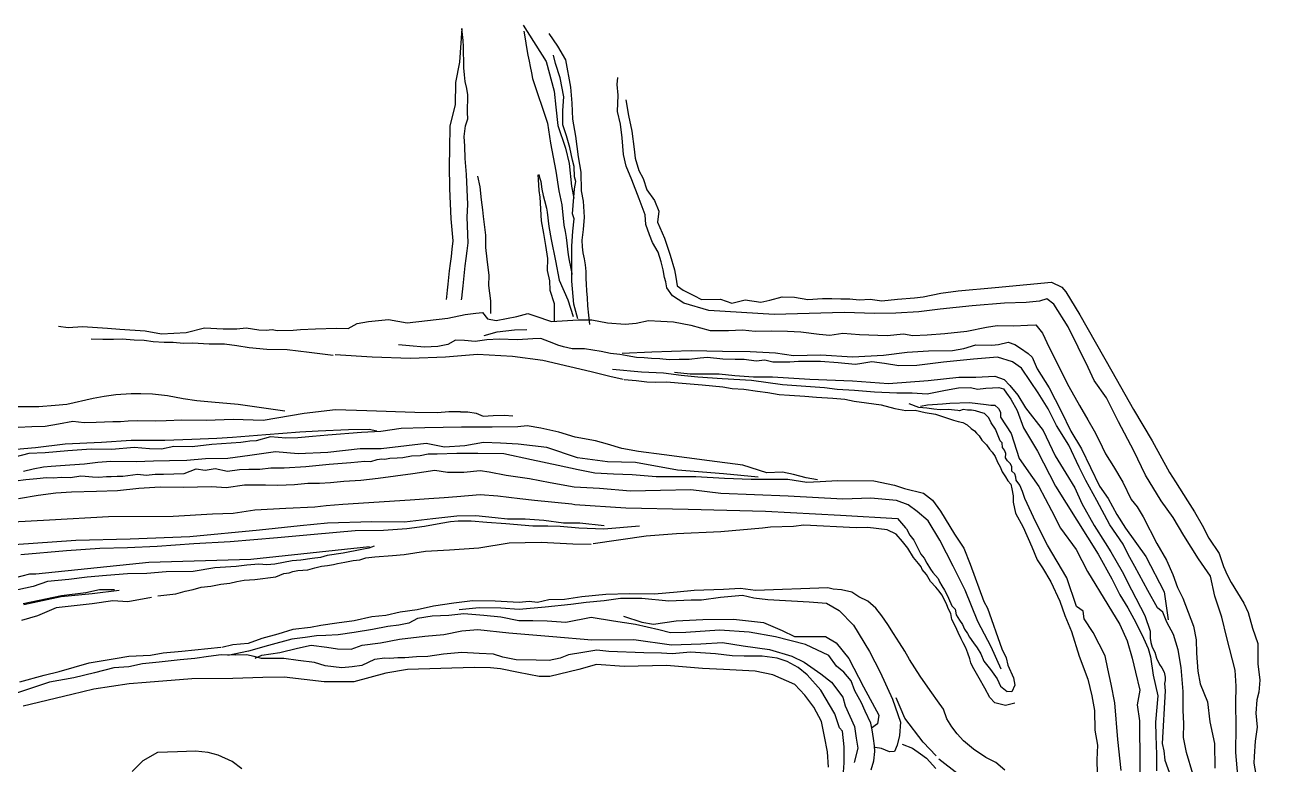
# Model space of a CAD drawing. Extents: x 73536 to 75854, y 478530 to 482386.
# Drawn here: x 75006 to 75674, y 481992 to 482386 of the extents above; entities that cross this region are included whole.
import ezdxf

# ---------------------------------------------------------------- set-up
doc = ezdxf.new("R2010")
doc.units = 0

msp = doc.modelspace()

# ---------------------------------------------------------------- linework, layer by layer
at = {"layer": 'TOPO_250913', "color": 30}
for points in [[(75238.469, 482383.882, 1766.233), (75237.184, 482365.98, 1766.301), (75235.084, 482355.098, 1766.342), (75234.893, 482343.263, 1766.387), (75231.945, 482332.099, 1767.08), (75231.823, 482319.574, 1766.452), (75231.618, 482310.936, 1766.509), (75231.887, 482298.784, 1765.832), (75232.634, 482282.579, 1765.878), (75233.679, 482270.798, 1766.659), (75233.148, 482266.478, 1766.673), (75232.674, 482262.549, 1766.687), (75232.115, 482258.746, 1766.699), (75231.638, 482254.927, 1766.712), (75231.245, 482251.301, 1766.724), (75230.909, 482247.879, 1766.736), (75230.544, 482244.611, 1766.747), (75230.195, 482241.146, 1766.758), (75230.084, 482239.607, 1766.764)], [(75238.302, 482239.565, 1760.399), (75238.365, 482240.439, 1760.4), (75238.698, 482243.745, 1760.405), (75239.064, 482247.023, 1760.41), (75239.402, 482250.458, 1760.415), (75239.783, 482253.977, 1760.421), (75240.241, 482257.642, 1760.427), (75240.802, 482261.461, 1760.433), (75241.288, 482265.486, 1760.439), (75241.818, 482269.798, 1760.446), (75241.309, 482283.397, 1759.531), (75241.631, 482290.142, 1759.21), (75240.927, 482306.238, 1759.162), (75240.218, 482314.615, 1759.79), (75240.047, 482321.309, 1761.357), (75239.665, 482326.463, 1761.47), (75240.294, 482331.988, 1761.592), (75241.593, 482335.741, 1761.851), (75241.492, 482339.08, 1762.258), (75241.478, 482342.125, 1762.615), (75241.585, 482345.27, 1763.049), (75241.538, 482348.525, 1763.434), (75241.051, 482351.835, 1763.725), (75240.257, 482355.606, 1763.899), (75239.768, 482359.099, 1764.125), (75239.551, 482362.89, 1764.627), (75239.431, 482366.749, 1764.991), (75239.307, 482370.671, 1765.381), (75239.227, 482374.34, 1765.685), (75239.082, 482377.378, 1765.994), (75238.74, 482380.549, 1766.218), (75238.469, 482383.882, 1766.233)], [(75271.103, 482385.627, 1766.912), (75283.249, 482366.259, 1767.379), (75287.556, 482350.476, 1767.271), (75288.466, 482342.062, 1767.356), (75289.55, 482332.234, 1767.456), (75293.502, 482320.237, 1767.427), (75295.429, 482312.078, 1767.407), (75296.804, 482299.995, 1766.748), (75297.966, 482293.541, 1767.223)], [(75271.462, 482382.363, 1766.757), (75271.864, 482379.344, 1766.556), (75272.375, 482376.073, 1766.332), (75272.915, 482372.735, 1766.125), (75273.492, 482369.604, 1765.89), (75274.149, 482366.508, 1765.7), (75274.755, 482363.573, 1765.482), (75275.547, 482360.306, 1765.129), (75275.953, 482357.294, 1764.802), (75283.897, 482333.429, 1761.519), (75285.587, 482322.876, 1760.607), (75288.485, 482307.963, 1759.9), (75289.981, 482297.442, 1759.969), (75291.542, 482290.029, 1760.018), (75292.69, 482279.15, 1760.035), (75293.398, 482275.846, 1760.04), (75293.936, 482272.724, 1760.045), (75294.267, 482269.585, 1760.05), (75294.641, 482266.535, 1760.055), (75294.988, 482263.452, 1760.059), (75295.458, 482260.333, 1760.064), (75296.183, 482257.069, 1760.069), (75296.907, 482253.472, 1760.075), (75297.008, 482252.925, 1760.076)], [(75284.612, 482381.177, 1768.159), (75289.285, 482374.367, 1768.175), (75293.567, 482367.197, 1768.032), (75296.152, 482352.684, 1768.057), (75296.917, 482344.155, 1767.261), (75297.296, 482335.618, 1766.429), (75298.828, 482326.591, 1765.38), (75300.347, 482315.535, 1764.53), (75301.662, 482307.333, 1763.567), (75301.829, 482297.445, 1762.337), (75303.018, 482292.037, 1761.638), (75303.47, 482283.416, 1760.75), (75302.982, 482276.854, 1759.763), (75302.338, 482271.18, 1759.531), (75302.36, 482267.707, 1759.441), (75302.806, 482264.418, 1759.413), (75303.463, 482261.322, 1759.528), (75304.097, 482258.18, 1759.622), (75304.416, 482254.586, 1759.739), (75304.451, 482250.916, 1759.8), (75304.488, 482247.814, 1759.868), (75304.673, 482244.221, 1759.926), (75305.038, 482240.649, 1759.991), (75305.314, 482236.301, 1760.037), (75306.243, 482226.425, 1760.152)], [(75300.172, 482229.414, 1763.216), (75298.06, 482237.148, 1762.865), (75297.009, 482249.46, 1762.921), (75297.008, 482260.064, 1763.021), (75296.986, 482267.997, 1763.018), (75297.502, 482275.98, 1763.677), (75298.178, 482282.637, 1764.802), (75297.283, 482285.18, 1764.464), (75298.372, 482298.519, 1767.333), (75299.071, 482302.414, 1767.354), (75298.308, 482304.926, 1768.008), (75298.208, 482310.44, 1768.038), (75297.244, 482313.824, 1768.002), (75295.861, 482320.554, 1768.31), (75294.095, 482326.773, 1768.215), (75292.092, 482332.634, 1768.42), (75292.177, 482340.288, 1769.22), (75292.63, 482347.408, 1769.802), (75290.778, 482357.6, 1770.193), (75288.215, 482365.291, 1770.237), (75287.099, 482369.684, 1769.944)], [(75651.518, 481982.314, 1765.098), (75650.219, 481998.756, 1764.393), (75650.301, 482012.527, 1764.331), (75650.178, 482025.026, 1763.911), (75650.406, 482033.983, 1764.081), (75649.872, 482042.452, 1764.069), (75645.319, 482059.649, 1764.151), (75642.778, 482070.699, 1764.395), (75638.943, 482081.934, 1764.468), (75636.749, 482092.483, 1764.933), (75630.307, 482101.786, 1763.513), (75622.473, 482114.11, 1761.876), (75616.833, 482123.721, 1762.442), (75610.433, 482132.587, 1761.867), (75602.19, 482146.3, 1761.897), (75595.988, 482159.087, 1761.661), (75587.796, 482174.535, 1760.882), (75581.316, 482187.294, 1760.856), (75574.885, 482196.501, 1761.451), (75571.668, 482203.577, 1760.267), (75560.907, 482225.156, 1761.194), (75553.36, 482237.217, 1761.38), (75549.697, 482240.014, 1761.227), (75545.816, 482238.782, 1761.202), (75538.571, 482238, 1761.231), (75527.17, 482237.768, 1761.298), (75509.987, 482236.354, 1761.118), (75492.959, 482234.571, 1761.528), (75481.56, 482233.085, 1760.09), (75469.242, 482232.429, 1761.67), (75458.048, 482232.3, 1761.167), (75441.837, 482232.686, 1760.657), (75404.573, 482231.627, 1760.605), (75369.857, 482233.817, 1760.403), (75356.466, 482237.695, 1760.248), (75350.458, 482241.597, 1760.241), (75347.554, 482245.902, 1760.239), (75346.98, 482249.088, 1760.483), (75346.308, 482251.422, 1760.666), (75345.595, 482255.442, 1760.973), (75344.397, 482259.764, 1761.31), (75342.774, 482264.838, 1761.712), (75339.793, 482270.048, 1762.163), (75338.231, 482274.097, 1762.49), (75336.262, 482279.625, 1762.932), (75335.977, 482284.766, 1763.319), (75332.829, 482293.151, 1764.46), (75328.776, 482303.379, 1765.959), (75325.826, 482310.655, 1766.689), (75324.355, 482316.754, 1767.384), (75323.683, 482325.644, 1768.469), (75322.836, 482332.953, 1769.502), (75321.303, 482339.765, 1770.291), (75321.625, 482348.354, 1768.339), (75321.01, 482354.05, 1768.792), (75321.458, 482357.824, 1768.852)], [(75325.737, 482345.894, 1772.554), (75327.006, 482337.535, 1772.562), (75328.826, 482329.131, 1772.384), (75330.102, 482319.597, 1771.833), (75330.59, 482314.817, 1770.927), (75332.634, 482308.246, 1771.567), (75334.841, 482303.95, 1771.753), (75336.845, 482297.969, 1771.799), (75340.97, 482292.37, 1771.448), (75343.165, 482286.68, 1772.567), (75342.474, 482280.823, 1771.858), (75346.244, 482272.277, 1771.768), (75349.243, 482263.232, 1771.552), (75351.513, 482255.393, 1772.019), (75352.263, 482251.58, 1771.648), (75353.017, 482246.893, 1771.654), (75356.23, 482244.561, 1772.764), (75359.73, 482242.948, 1773.333), (75361.759, 482241.816, 1773.165), (75365.885, 482239.656, 1772.896), (75376.108, 482239.914, 1770.022), (75381.992, 482237.756, 1769.686), (75389.099, 482239.412, 1770.592), (75397.409, 482238.32, 1770.637), (75402.299, 482239.363, 1771.079), (75408.835, 482241.052, 1771.173), (75415.314, 482240.845, 1770.813), (75422.447, 482239.605, 1771.408), (75430.238, 482240.206, 1771.599), (75435.295, 482240.159, 1771.532), (75440.041, 482240.028, 1772.236), (75444.901, 482239.981, 1772.392), (75449.82, 482239.467, 1772.405), (75455.731, 482239.775, 1772.226), (75461.885, 482238.916, 1772.629), (75470.17, 482239.771, 1772.611), (75479.23, 482240.616, 1773.05), (75483.803, 482241.116, 1772.991), (75493.241, 482243.003, 1773.808), (75502.4, 482244.274, 1774.119), (75522.23, 482246.115, 1775.38), (75538.96, 482247.739, 1775.671), (75552.126, 482248.807, 1775.589), (75557.572, 482246.287, 1776.328), (75559.664, 482243.666, 1775.524), (75567.143, 482231.587, 1776.953), (75584.179, 482201.529, 1777.697), (75595.779, 482181.222, 1778.494), (75605.679, 482164.52, 1777.881), (75614.916, 482147.573, 1778.048), (75618.124, 482142.599, 1777.953), (75622.356, 482136, 1776.232), (75624.538, 482132.651, 1777.122), (75628.219, 482126.721, 1777.519), (75632.312, 482119.687, 1778.144), (75635.864, 482112.761, 1777.323), (75641.338, 482104.604, 1777.119), (75643.589, 482097.682, 1777.601), (75645.496, 482093.238, 1777.872), (75647.63, 482089.058, 1778.118), (75654.512, 482078.14, 1773.537), (75656.686, 482073.232, 1773.508), (75658.975, 482064.758, 1774.137), (75661.835, 482056.638, 1775.715), (75661.874, 482045.811, 1775.262), (75662.883, 482037.109, 1775.468), (75662.364, 482030.816, 1775.333), (75661.419, 482026.734, 1775.693), (75660.865, 482019.555, 1775.742), (75661.486, 482012.185, 1776.181), (75660.444, 482004.693, 1775.631), (75659.864, 481996.618, 1775.314), (75659.743, 481993.056, 1775.55)], [(75246.726, 482305.356, 1759.129), (75248.068, 482299.655, 1758.652), (75248.77, 482292.763, 1757.908), (75249.377, 482287.306, 1757.176), (75249.812, 482283.859, 1756.712), (75250.935, 482273.832, 1755.366), (75250.931, 482267.302, 1754.589), (75251.665, 482261.101, 1753.902), (75252.828, 482252.481, 1753.076), (75252.661, 482247.125, 1752.584), (75253.665, 482238.923, 1752.325), (75253.748, 482232.297, 1752.117)], [(75278.874, 482306.067, 1759.545), (75279.077, 482303.562, 1759.308), (75279.333, 482297.638, 1758.823), (75279.942, 482294.09, 1758.606), (75280.622, 482281.455, 1755.896), (75281.855, 482274.736, 1755.093), (75282.987, 482268.333, 1754.32), (75283.915, 482261.423, 1753.652), (75283.743, 482255.127, 1753.117), (75285.128, 482249.599, 1753.063), (75285.298, 482244.68, 1752.812), (75287.562, 482237.473, 1751.619), (75287.505, 482228.27, 1751.838)], [(75279.317, 482306.163, 1759.766), (75279.652, 482304.645, 1759.673), (75280.36, 482302.361, 1759.69), (75281.027, 482298.364, 1759.709), (75281.595, 482294.984, 1759.695), (75282.364, 482292.388, 1759.726), (75283.481, 482288.227, 1760.004), (75283.774, 482286.132, 1759.838), (75284.605, 482278.594, 1760.65), (75286.016, 482271.666, 1760.63), (75288.326, 482260.247, 1760.596), (75290.251, 482249.983, 1760.561), (75294.724, 482239.471, 1760.653), (75297.681, 482230.597, 1761.185)], [(75023.908, 482225.448, 1758.1), (75028.904, 482224.767, 1758.142), (75036.658, 482225.244, 1758.39), (75049.863, 482224.414, 1758.927), (75056.495, 482223.844, 1758.775), (75069.933, 482222.952, 1759.077), (75078.69, 482221.43, 1760.21), (75091.776, 482222.036, 1760.062), (75101.579, 482224.604, 1759.597), (75111.378, 482224.094, 1759.693), (75118.643, 482224.089, 1760.409), (75123.745, 482224.664, 1760.634), (75130.419, 482223.598, 1760.231), (75134.321, 482223.444, 1759.357), (75137.488, 482223.632, 1759.504), (75140.079, 482223.154, 1759.617), (75148.755, 482223.376, 1760.029), (75152.656, 482223.774, 1760.278), (75160.514, 482223.994, 1761.203), (75171.654, 482224.347, 1761.024), (75177.92, 482224.161, 1761.156), (75182.762, 482226.92, 1761.397), (75188.77, 482227.996, 1761.61), (75199.343, 482228.949, 1760.932), (75209.372, 482227.276, 1760.498), (75231.031, 482229.809, 1759.657), (75240.107, 482231.784, 1759.881), (75245.905, 482232.407, 1759.508), (75249.36, 482232.735, 1756.802), (75252.016, 482229.407, 1752.678), (75256.755, 482228.487, 1751.501), (75267.654, 482230.605, 1752.279), (75273.457, 482232.239, 1752.494), (75277.275, 482231.073, 1751.658), (75286.12, 482227.951, 1753.022), (75300.268, 482228.837, 1761.037), (75307.51, 482228.909, 1761.183), (75315.965, 482227.25, 1760.571), (75325.276, 482226.526, 1760.958), (75331.074, 482227.148, 1761.471), (75337.746, 482228.468, 1761.415), (75344.28, 482228.11, 1760.95), (75350.991, 482227.848, 1760.921), (75360.251, 482226.087, 1760.144), (75370.565, 482223.196, 1759.89), (75380.227, 482223.261, 1760.263), (75387.782, 482223.492, 1760.502), (75394.408, 482222.885, 1760.533), (75403.008, 482223.057, 1760.797), (75411.738, 482222.873, 1761.035), (75418.687, 482222.412, 1760.511), (75428.461, 482221.195, 1760.312), (75434.123, 482220.778, 1760.311), (75441.169, 482221.702, 1760.41), (75450.045, 482221.122, 1760.176), (75464.606, 482220.443, 1760.02), (75473.303, 482221.377, 1760.176), (75478.376, 482220.529, 1760.231), (75485.895, 482220.931, 1760.201), (75495.421, 482221.55, 1760.408), (75507.039, 482222.843, 1760.557), (75517.554, 482224.978, 1760.366), (75523.281, 482225.794, 1761.006), (75532.011, 482225.611, 1760.998), (75539.38, 482226.057, 1761.075), (75543.85, 482226.192, 1761.143), (75547.338, 482221.823, 1761.42), (75550.927, 482214.101, 1761.324), (75561.391, 482193.465, 1760.679), (75567.025, 482183.289, 1761.011), (75571.529, 482175.667, 1761.382), (75574.764, 482169.749, 1761.064), (75577.241, 482165.009, 1761.082), (75580.804, 482157.655, 1761.064), (75585.049, 482150.927, 1761.451), (75590.021, 482142.516, 1761.597), (75594.529, 482133.317, 1761.449), (75597.617, 482129.326, 1761.131), (75600.811, 482124.145, 1761.384), (75608.073, 482109.966, 1758.723), (75613.287, 482101.082, 1760.458), (75616.698, 482093.434, 1761.389), (75619.11, 482086.399, 1761.386), (75622.074, 482080.793, 1761.784), (75627.582, 482065.988, 1762.764), (75629.149, 482058.659, 1762.644), (75629.307, 482051.532, 1763.119), (75629.937, 482042.037, 1763.181), (75631.242, 482035.2, 1762.811), (75635.194, 482025.664, 1762.995), (75636.279, 482015.019, 1763.143), (75638.766, 482003.457, 1763.487), (75638.95, 481990.361, 1764.089)], [(75250.282, 482220.464, 1745.826), (75257.164, 482222.555, 1746.282), (75266.377, 482223.522, 1746.899), (75272.906, 482223.767, 1747.198)], [(75041.255, 482218.765, 1756.407), (75047.433, 482218.66, 1756.197), (75053.046, 482218.656, 1755.903), (75057.727, 482218.822, 1755.639), (75064.107, 482218.303, 1754.852), (75069.463, 482218.021, 1754.492), (75074.226, 482217.354, 1754.054), (75079.96, 482217.016, 1753.489), (75084.828, 482216.947, 1752.971), (75090.406, 482216.509, 1752.256), (75095.146, 482216.642, 1751.8), (75103.979, 482216.067, 1750.887), (75112.108, 482216.055, 1749.896), (75118.732, 482215.184, 1749.22), (75125.307, 482214.114, 1748.593), (75134.653, 482213.306, 1747.383), (75145.492, 482213.038, 1746.41), (75157.225, 482211.571, 1745.314), (75169.959, 482210.018, 1744.291)], [(75627.363, 481987.426, 1747.053), (75623.953, 481998.68, 1746.746), (75622.384, 482006.729, 1746.159), (75622.474, 482014.085, 1744.768), (75622.188, 482021.121, 1744.16), (75622.235, 482031.166, 1743.814), (75621.018, 482043.873, 1743.706), (75619.468, 482053.371, 1743.328), (75616.99, 482061.483, 1743.353), (75613.53, 482068.039, 1743.53), (75611.328, 482073.35, 1743.27), (75608.542, 482075.591, 1742.405), (75603.292, 482084.904, 1742.394), (75596.472, 482097.56, 1743.209), (75592.874, 482104.065, 1742.248), (75590.263, 482109.554, 1742.939), (75583.144, 482119.888, 1742.848), (75576.201, 482132.669, 1744.112), (75570.401, 482143.309, 1744.031), (75566.87, 482150.526, 1744.319), (75561.311, 482162.205, 1744.511), (75554.851, 482172.616, 1744.138), (75550.304, 482181.493, 1743.523), (75545.054, 482190.11, 1744.065), (75540.943, 482196.133, 1744.634), (75536.119, 482203.116, 1744.944), (75531.295, 482206.453, 1744.812), (75523.408, 482209.01, 1744.623), (75510.621, 482207.935, 1745.711), (75494.626, 482206.365, 1745.996), (75480.418, 482204.637, 1746.223), (75470.883, 482204.316, 1746.465), (75463.253, 482205.643, 1746.252), (75456.515, 482206.558, 1746.683), (75450.157, 482205.41, 1746.384), (75447.608, 482205.17, 1746.522), (75438.634, 482206.018, 1746.525), (75429.167, 482206.767, 1746.553), (75422.534, 482206.625, 1746.384), (75417.462, 482206.696, 1746.361), (75412.897, 482206.359, 1746.44), (75409.545, 482206.258, 1746.208), (75403.78, 482206.401, 1746.375), (75399.593, 482207.374, 1746.217), (75394.983, 482206.937, 1746.69), (75388.559, 482207.768, 1746.9), (75383.775, 482207.717, 1747.044), (75377.28, 482207.968, 1747.27), (75369.139, 482208.745, 1746.97), (75365.137, 482208.538, 1746.71), (75359.357, 482207.748, 1747.045), (75354.1, 482207.687, 1747.044), (75348.744, 482207.577, 1747.39), (75343.831, 482208.113, 1747.378), (75339.383, 482208.327, 1747.622), (75335.361, 482208.566, 1747.573), (75331.333, 482208.771, 1747.337), (75326.414, 482209.665, 1747.678), (75322.478, 482210.38, 1747.859), (75317.492, 482210.905, 1747.71), (75312.61, 482212.008, 1747.27), (75303.717, 482213.411, 1746.983), (75297.182, 482213.501, 1747.071), (75292.46, 482214.533, 1748.39), (75289.418, 482215.368, 1749.422), (75287.374, 482216.358, 1750.214), (75280.515, 482218.903, 1749.235), (75276.234, 482218.776, 1747.931), (75268.005, 482218.235, 1746.131), (75258.328, 482218.545, 1745.799), (75251.727, 482218.142, 1746.25), (75245.465, 482217.245, 1745.417), (75239.909, 482217.817, 1745.929), (75235.126, 482218.107, 1746.702), (75230.976, 482215.811, 1745.787), (75225.699, 482214.736, 1745.601), (75218.517, 482214.361, 1745.669), (75210.6, 482215.076, 1745.895), (75204.766, 482215.489, 1746.205)], [(75323.641, 482211.185, 1747.934), (75339.541, 482211.877, 1747.949), (75360.491, 482212.625, 1747.819), (75377.083, 482212.265, 1747.703), (75391.885, 482212.006, 1747.435), (75405.288, 482211.284, 1747.499), (75414.872, 482209.865, 1747.374), (75429.466, 482210.265, 1747.161), (75446.267, 482209.247, 1747.209), (75462.668, 482210.019, 1747.243), (75475.378, 482211.602, 1746.932), (75486.763, 482212.393, 1746.582), (75499.378, 482212.615, 1746.425), (75505.517, 482213.63, 1746.334), (75511.944, 482215.614, 1746.333), (75520.408, 482215.332, 1746.322), (75523.966, 482215.7, 1746.157), (75529.078, 482216.946, 1745.945), (75532.695, 482215.757, 1745.796), (75535.652, 482213.818, 1745.398), (75539.766, 482211.029, 1745.566), (75541.899, 482208.913, 1745.509), (75544.547, 482202.729, 1745.354), (75550.892, 482192.63, 1744.683), (75557.304, 482180.297, 1744.219), (75562.322, 482169.71, 1744.477), (75568.074, 482160.2, 1744.677), (75577.697, 482140.296, 1743.968), (75582.219, 482133.751, 1743.95), (75586.962, 482125.363, 1743.927), (75591.422, 482118.013, 1743.907), (75602.32, 482102.93, 1743.864), (75612.051, 482084.233, 1743.759), (75614.194, 482069.272, 1744.703)], [(75170.933, 482210.448, 1743.878), (75190.733, 482209.094, 1741.884), (75211.077, 482208.516, 1740.176), (75229.77, 482209.169, 1738.383), (75246.658, 482210.542, 1736.824), (75265.411, 482209.544, 1735.067), (75281.458, 482207.339, 1733.973), (75295.911, 482204.003, 1732.727), (75307.127, 482201.449, 1731.677), (75317.059, 482198.866, 1731.053), (75324.159, 482197.245, 1730.461)], [(75318.595, 482202.622, 1732.169), (75333.982, 482201.261, 1732.305), (75345.609, 482200.627, 1732.222), (75355.154, 482199.475, 1732.564), (75363.969, 482198.57, 1732.128), (75376.908, 482197.672, 1731.825), (75392.477, 482196.791, 1731.335), (75408.998, 482194.39, 1731.714), (75431.399, 482192.824, 1731.939), (75438.154, 482191.915, 1731.711), (75447.338, 482191.521, 1731.675), (75457.884, 482190.498, 1731.725), (75469.756, 482189.961, 1731.786), (75478.033, 482189.988, 1731.376), (75485.951, 482189.473, 1731.786), (75495.716, 482191.501, 1731.689), (75502.577, 482192.624, 1731.459), (75509.039, 482192.845, 1731.534), (75512.744, 482192.021, 1731.789), (75517.236, 482192.554, 1731.855), (75520.665, 482192.613, 1731.655), (75524.027, 482192.943, 1731.252), (75526.601, 482192.088, 1731.265), (75528.145, 482189.935, 1731.728), (75530.481, 482186.65, 1731.853), (75533.793, 482180.71, 1731.706), (75537.28, 482171.327, 1731.656), (75544.659, 482159.037, 1732.225), (75554.267, 482140.437, 1731.415), (75576.933, 482104.25, 1730.874), (75584.136, 482091.128, 1730.395), (75588.499, 482082.624, 1729.869), (75592.691, 482075.713, 1730.758), (75597.025, 482067.855, 1730.955), (75601.001, 482059.598, 1731.03), (75603.474, 482054.086, 1731.11), (75604.821, 482049.566, 1731.006), (75606.12, 482039.85, 1731.691), (75608.603, 482028.903, 1730.746), (75607.396, 482014.929, 1731.588), (75607.657, 482007.655, 1731.53), (75608.053, 481997.621, 1731.401), (75607.963, 481988.985, 1731.563)], [(75351.56, 482201.069, 1732.779), (75359.835, 482200.064, 1732.76), (75366.412, 482200.219, 1732.843), (75375.27, 482200.083, 1732.528), (75383.67, 482199.186, 1732.27), (75393.541, 482198.533, 1732.28), (75403.729, 482198.481, 1732.117), (75423.519, 482197.346, 1732.168), (75446.296, 482196.411, 1731.982), (75465.461, 482194.963, 1732.269), (75486.561, 482196.509, 1731.883), (75502.836, 482198.343, 1731.968), (75511.845, 482198.426, 1732.049), (75522.033, 482198.824, 1731.977), (75527.02, 482197.104, 1732.139), (75529.889, 482193.965, 1732.01), (75534.196, 482188.767, 1732.21), (75538.229, 482181.962, 1732.097), (75547.657, 482169.982, 1731.96), (75554.085, 482156.443, 1731.72), (75559.686, 482147.282, 1731.725), (75564.566, 482139.471, 1731.647), (75568.296, 482131.133, 1731.662), (75574.899, 482119.427, 1729.837), (75580.612, 482110.326, 1729.859), (75583.737, 482105.362, 1729.871), (75589.653, 482095.03, 1729.895), (75594.757, 482085.254, 1731.405), (75601.713, 482071.498, 1731.84), (75604.687, 482063.312, 1731.818), (75604.593, 482059.605, 1731.707), (75604.988, 482057.161, 1731.699), (75605.743, 482054.725, 1731.849), (75607.153, 482052.092, 1731.578), (75607.906, 482048.971, 1731.325), (75609.573, 482045.483, 1730.411), (75610.898, 482043.739, 1730.378), (75612.065, 482041.433, 1730.328), (75612.634, 482038.838, 1730.292), (75612.561, 482037.06, 1730.193), (75612.275, 482035.344, 1730.214), (75612.521, 482031.44, 1730.454), (75610.942, 482003.508, 1731.394), (75611.832, 481999.544, 1731.32), (75612.471, 481994.673, 1731.574), (75615.686, 481985.817, 1731.103)], [(75324.81, 482197.174, 1730.444), (75331.153, 482196.584, 1730.116), (75336.784, 482195.904, 1729.675), (75341.705, 482195.684, 1729.287), (75347.4, 482195.794, 1728.895), (75353.565, 482195.421, 1728.266), (75359.947, 482194.749, 1727.833), (75366.304, 482194.263, 1727.13), (75371.833, 482193.792, 1726.619), (75377.305, 482193.281, 1726.063), (75382.225, 482192.387, 1725.589), (75388.522, 482191.989, 1725.191), (75395.717, 482190.952, 1724.747), (75401.291, 482190.241, 1724.255), (75407.149, 482189.156, 1723.561), (75412.793, 482188.763, 1723.11), (75420.859, 482188.178, 1722.535), (75427.177, 482187.799, 1721.993), (75435.704, 482187.197, 1721.169), (75442.151, 482186.581, 1720.616), (75447.198, 482185.664, 1719.876), (75453.71, 482184.795, 1719.239), (75461.409, 482183.593, 1718.317), (75468.716, 482181.753, 1717.256), (75474.62, 482180.681, 1716.741), (75479.532, 482180.75, 1716.085), (75484.969, 482179.615, 1715.519), (75490.44, 482178.736, 1715.001), (75495.718, 482176.844, 1714.415), (75499.935, 482175.443, 1714.013), (75502.414, 482174.847, 1713.837), (75504.893, 482174.251, 1713.757), (75507.244, 482172.974, 1713.645), (75509.463, 482171.033, 1713.505), (75511.068, 482169.74, 1713.285), (75512.22, 482168.656, 1713.085), (75513.701, 482167.096, 1712.781), (75515.113, 482164.877, 1712.53), (75517.556, 482162.33, 1712.413), (75519.201, 482160.001, 1712.156), (75520.533, 482158.527, 1712.06), (75522.097, 482156.116, 1711.745), (75523.406, 482153.18, 1711.402), (75524.893, 482150.666, 1711.226), (75525.816, 482148.039, 1711.013), (75527.565, 482145.291, 1710.761), (75528.95, 482143.282, 1710.556), (75530.488, 482141.469, 1710.413), (75531.009, 482139.024, 1710.126), (75531.81, 482135.257, 1708.682), (75531.736, 482131.879, 1708.434), (75532.885, 482125.943, 1708.528), (75537.082, 482118.598, 1707.944), (75541.629, 482108.106, 1707.148), (75544.426, 482101.111, 1706.623), (75547.398, 482096.873, 1705.419), (75551.683, 482089.411, 1704.634), (75556.502, 482079.127, 1703.921), (75559.257, 482071.609, 1703.308), (75562.747, 482063.115, 1702.781), (75566.834, 482049.885, 1702.125), (75571.512, 482037.731, 1702.016), (75573.491, 482028.917, 1701.737), (75574.958, 482020.99, 1701.563), (75575.125, 482010.551, 1701.192), (75576.592, 482002.624, 1701.013), (75576.201, 481994.862, 1701.755), (75576.431, 481987.576, 1701.262)], [(75144.244, 482180.339, 1748.656), (75119.473, 482183.821, 1751.221), (75105.187, 482185.071, 1752.553), (75097.461, 482185.765, 1753.084), (75090.21, 482186.826, 1753.716), (75081.749, 482188.458, 1754.886), (75073.833, 482189.296, 1755.776), (75067.663, 482189.578, 1756.603), (75062.564, 482189.488, 1756.605), (75054.336, 482188.95, 1757.703), (75048.076, 482188.055, 1757.926), (75042.314, 482187.068, 1758.084), (75028.344, 482183.844, 1758.744), (75022.131, 482183.303, 1758.68), (75013.317, 482182.582, 1758.359), (75001.935, 482182.64, 1757.742)], [(75237.753, 482179.905, 1736.815), (75231.559, 482179.926, 1738.146), (75225.442, 482179.301, 1738.838), (75213.439, 482179.566, 1739.555), (75187.918, 482180.454, 1741.836), (75171.231, 482181.055, 1744.05), (75154.605, 482179.083, 1745.184), (75132.789, 482175.245, 1746.098), (75116.782, 482175.771, 1746.168), (75102.452, 482175.348, 1745.561), (75089.488, 482175.437, 1745.598), (75081.086, 482175.148, 1745.413), (75075.177, 482174.986, 1745.14), (75066.059, 482175.147, 1745.901), (75060.929, 482174.885, 1746.159), (75056.82, 482174.64, 1746.401), (75052.677, 482174.639, 1745.818), (75048.341, 482174.35, 1745.785), (75043.894, 482174.201, 1745.578), (75037.42, 482174.15, 1746.303), (75031.439, 482174.797, 1746.107), (75023.799, 482173.44, 1745.212), (75016.729, 482172.144, 1745.245), (75009.577, 482171.94, 1744.524), (75002.394, 482171.562, 1744.794)], [(75589.234, 481989.172, 1717.896), (75587.339, 482005.578, 1717.672), (75585.828, 482025.056, 1718.128), (75583.816, 482035.121, 1717.776), (75582.035, 482043.277, 1717.621), (75580.707, 482050.186, 1716.919), (75574.261, 482062.533, 1716.956), (75569.407, 482069.844, 1717.626), (75568.94, 482073.888, 1717.188), (75565.502, 482076.457, 1718.759), (75560.358, 482091.608, 1716.876), (75550.047, 482108.994, 1716.999), (75543.868, 482121.246, 1716.92), (75537.927, 482133.863, 1717.194), (75536.759, 482137.486, 1717.514), (75535.207, 482140.938, 1717.108), (75533.269, 482143.524, 1717.236), (75533.211, 482145.194, 1717.231), (75532.564, 482146.884, 1717.216), (75531.031, 482148.432, 1717.186), (75531.085, 482150.655, 1717.209), (75530.254, 482152.264, 1717.172), (75528.708, 482153.84, 1717.032), (75527.726, 482155.525, 1717.278), (75527.887, 482157.766, 1716.991), (75527.16, 482159.48, 1716.986), (75526.108, 482160.968, 1716.985), (75525.814, 482163.348, 1716.989), (75524.78, 482164.573, 1717.017), (75522.268, 482170.617, 1716.597), (75520.001, 482174.147, 1717.276), (75518.692, 482176.68, 1717.485), (75516.554, 482179.076, 1716.696), (75514.544, 482179.624, 1716.773), (75511.641, 482180.494, 1716.73), (75509.616, 482180.88, 1716.793), (75507.406, 482180.879, 1717.416), (75505.11, 482181.237, 1717.203), (75503.228, 482180.498, 1717.47), (75502.262, 482180.553, 1717.678), (75497.092, 482181.131, 1717.622), (75492.946, 482180.929, 1717.877), (75489.468, 482181.39, 1717.815), (75485.872, 482181.952, 1718.015), (75481.611, 482182.271, 1718.019), (75476.411, 482184.127, 1719.166)], [(75482.486, 482182.968, 1718.685), (75486.081, 482183.595, 1719.147), (75494.081, 482184.213, 1718.429), (75498.097, 482184.558, 1718.123), (75508.509, 482184.92, 1717.29), (75517.293, 482183.768, 1718.78), (75519.915, 482183.431, 1718.591), (75522.013, 482183.479, 1718.599), (75523.875, 482181.72, 1718.47), (75525.03, 482179.761, 1718.473), (75524.945, 482177.058, 1718.117), (75530.598, 482168.445, 1717.41), (75534.878, 482155.129, 1717.388), (75542.021, 482144.946, 1717.669), (75545.298, 482140.124, 1717.328), (75552.041, 482127.429, 1716.927), (75556.917, 482118, 1717.372), (75565.228, 482106.728, 1717.603), (75571.196, 482094.902, 1717.83), (75582.065, 482077.339, 1716.734), (75588.466, 482066.827, 1716.783), (75592.455, 482058.133, 1717.771), (75595.03, 482048.81, 1717.671), (75596.752, 482041.381, 1718.119), (75599.043, 482031.831, 1718.361), (75597.67, 482024.063, 1718.086), (75598.957, 482015.572, 1718.44), (75598.974, 482007.462, 1718.465), (75599.097, 482000.525, 1718.257), (75599.056, 481994.378, 1718.266), (75599.166, 481985.872, 1718.268)], [(75237.753, 482179.905, 1736.815), (75241.605, 482179.992, 1736.529), (75245.988, 482179.143, 1736.053), (75249.815, 482177.622, 1735.701), (75255.156, 482178.052, 1735.228), (75261.173, 482178.11, 1735.066), (75265.571, 482177.759, 1734.431)], [(74997.183, 482159.652, 1729.976), (75011.633, 482160.87, 1730.414), (75027.37, 482162.879, 1730.208), (75046.733, 482163.867, 1729.776), (75062.432, 482164.797, 1729.715), (75080.453, 482164.86, 1729.936), (75094.764, 482165.311, 1730.028), (75108.09, 482165.94, 1729.968), (75116.319, 482166.479, 1730.082), (75134.089, 482167.9, 1729.672), (75152.171, 482169.357, 1728.947), (75161.989, 482169.727, 1729.415), (75178.033, 482170.518, 1729.526), (75189.079, 482170.621, 1729.265), (75193.149, 482169.807, 1730.076)], [(75427.549, 482143.779, 1720.323), (75421.674, 482144.872, 1721.214), (75414.863, 482146.503, 1721.791), (75409.054, 482147.874, 1722.865), (75400.676, 482147.467, 1725.323), (75387.96, 482151.615, 1724.959), (75370.16, 482153.925, 1726.462), (75346.049, 482157.01, 1728.534), (75332.414, 482158.749, 1729.417), (75323.559, 482160.358, 1729.886), (75315.867, 482162.772, 1730.693), (75309.572, 482164.41, 1731.174), (75298.735, 482166.395, 1731.823), (75289.991, 482169.085, 1731.555), (75280.372, 482171.249, 1730.95), (75273.203, 482172.485, 1730.798), (75268.165, 482172.018, 1730.206), (75254.58, 482171.772, 1729.727), (75238.228, 482171.785, 1729.666), (75218.67, 482171.459, 1730.249), (75206.049, 482171.053, 1730.006), (75195.376, 482169.382, 1729.391), (75184.991, 482168.911, 1729.049), (75167.169, 482167.594, 1729.121), (75158.947, 482166.866, 1728.739), (75151.209, 482166.049, 1728.479), (75144.835, 482165.888, 1728.575), (75136.683, 482166.705, 1728.412), (75129.009, 482164.497, 1728.695), (75125.63, 482164.256, 1728.962), (75123.236, 482164.032, 1729.152), (75120.907, 482163.673, 1729.146), (75105.481, 482162.476, 1729.119), (75094.997, 482161.247, 1729.153), (75085.189, 482161.402, 1729.325), (75078.575, 482160.117, 1728.938), (75072.188, 482160.261, 1729.087), (75064.044, 482160.863, 1729.098), (75052.294, 482159.808, 1729.301), (75041.297, 482160.145, 1729.227), (75028.861, 482159.154, 1729.197), (75016.704, 482158.139, 1729.655), (75008.006, 482157.686, 1729.561), (75000.629, 482155.738, 1729.127)], [(75396.009, 482145.154, 1717.92), (75377.674, 482146.964, 1717.621), (75353.144, 482148.87, 1717.296), (75330.824, 482152.886, 1717.635), (75315.829, 482153.268, 1717.905), (75299.971, 482155.477, 1717.739), (75283.564, 482160.954, 1717.768), (75268.446, 482162.794, 1717.896), (75259.023, 482163.334, 1717.532), (75249.944, 482163.543, 1717.31), (75239.947, 482161.779, 1717.158), (75229.194, 482161.212, 1716.844), (75219.354, 482162.999, 1717.151), (75208.979, 482161.833, 1717.162), (75195.474, 482160.219, 1716.629), (75184.293, 482160.217, 1716.849), (75167.155, 482158.246, 1716.121), (75151.294, 482157.59, 1715.447), (75139.285, 482158.619, 1715.411), (75125.709, 482156.623, 1715.488), (75113.901, 482155.041, 1715.19), (75102.036, 482154.987, 1715.225), (75092.195, 482154.091, 1715.589), (75082.907, 482153.842, 1715.378), (75074.37, 482153.748, 1715.605), (75065.157, 482153.388, 1715.389), (75051.754, 482153.543, 1716.109), (75044.765, 482153.026, 1716.318), (75037.736, 482151.997, 1716.199), (75029.8, 482151.465, 1716.324), (75019.967, 482150.795, 1716.113), (75015.846, 482150.488, 1716.315), (75010.291, 482149.397, 1716.518), (75005.269, 482148.213, 1716.774)], [(75001.023, 482143.215, 1715.169), (75006.43, 482143.84, 1715.048), (75012.225, 482144.509, 1715.048), (75017.379, 482144.923, 1714.672), (75021.212, 482144.841, 1715.032), (75025.339, 482145.115, 1715.017), (75030.285, 482145.028, 1715.143), (75035.641, 482145.946, 1714.864), (75038.006, 482145.725, 1714.997), (75041.871, 482145.416, 1715.046), (75045.362, 482145.224, 1714.942), (75049.34, 482145.462, 1714.723), (75051.77, 482145.602, 1714.838), (75054.973, 482145.614, 1714.903), (75057.988, 482145.732, 1714.787), (75066.072, 482146.701, 1714.799), (75070.468, 482146.291, 1714.595), (75075.253, 482146.69, 1714.432), (75079.769, 482146.7, 1714.819), (75085.242, 482146.998, 1714.861), (75090.668, 482147.185, 1714.905), (75097.034, 482149.517, 1714.402), (75101.823, 482148.816, 1714.845), (75107.204, 482149.709, 1714.207), (75113.755, 482148.395, 1714.356), (75120.122, 482149.311, 1714.248), (75125.007, 482149.385, 1713.98), (75131.022, 482149.381, 1714.084), (75136.855, 482150.119, 1714.259), (75143.962, 482150.14, 1714.438), (75155.415, 482150.877, 1714.741), (75167.756, 482152.037, 1715.054), (75179.283, 482152.927, 1715.48), (75186.821, 482153.648, 1715.6), (75190.076, 482153.576, 1715.79), (75193.35, 482154.642, 1715.797), (75195.766, 482154.96, 1715.98), (75197.532, 482154.763, 1716.456), (75200.134, 482155.219, 1716.131), (75203.951, 482155.43, 1716.063), (75206.976, 482155.639, 1716.029), (75211.584, 482156.455, 1716.366), (75216.247, 482156.742, 1716.163), (75220.564, 482157.526, 1716.362), (75225.312, 482157.52, 1716.367), (75235.724, 482157.993, 1716.47), (75246.904, 482157.995, 1716.399), (75260.674, 482157.76, 1716.611), (75275.528, 482154.598, 1716.844), (75289.704, 482151.487, 1717.056), (75300.214, 482149.334, 1717.316), (75309.195, 482147.453, 1717.123), (75319.087, 482146.923, 1717.323), (75329.042, 482146.531, 1717.33), (75341.76, 482145.467, 1716.736), (75354.067, 482145.508, 1717.046), (75362.939, 482145.502, 1716.598), (75378.187, 482144.655, 1716.626), (75392.373, 482144.043, 1716.709), (75401.557, 482144.149, 1717.486), (75411.843, 482144.081, 1718.433), (75421.948, 482142.479, 1718.921), (75429.123, 482142.813, 1719.569), (75438.344, 482143.404, 1719.807), (75457.51, 482143.288, 1719.214), (75468.65, 482140.888, 1717.432), (75473.991, 482139.169, 1715.384), (75484.09, 482136.699, 1713.37), (75488.722, 482132.97, 1712.385), (75493.007, 482127.124, 1711.472), (75500.426, 482114.888, 1710.665), (75505.415, 482107.467, 1709.975), (75508.864, 482098.814, 1708.298), (75516.111, 482079.051, 1706.651), (75517.987, 482075.489, 1705.755), (75525.634, 482053.828, 1705.624), (75527.912, 482049.036, 1705.529), (75528.929, 482045.226, 1705.377), (75531.88, 482038.424, 1704.488), (75532.554, 482034.487, 1704.013), (75530.941, 482031.06, 1703.708), (75528.482, 482031.072, 1702.226)], [(75525.415, 482043.032, 1701.811), (75520.101, 482054.985, 1701.693), (75512.98, 482068.462, 1701.351), (75506.123, 482084.978, 1700.697), (75499.828, 482097.858, 1701.562), (75492.67, 482111.703, 1702.231), (75486.482, 482121.924, 1702.247), (75480.564, 482126.907, 1702.111), (75475.783, 482130.424, 1702.009), (75469.674, 482132.7, 1702.187), (75455.985, 482134.077, 1701.059), (75441.172, 482133.534, 1699.895), (75412.004, 482135.111, 1700.17), (75376.15, 482136.54, 1700.473), (75360.229, 482138.414, 1700.736), (75344.128, 482138.064, 1700.501), (75328.219, 482137.745, 1700.028), (75311.572, 482139.117, 1700.043), (75298.114, 482139.917, 1699.679), (75285.353, 482142.198, 1699.788), (75274.482, 482144.232, 1699.969), (75262.019, 482146.081, 1699.859), (75253.017, 482147.901, 1699.432), (75248.244, 482148.582, 1699.776), (75239.388, 482147.707, 1699.675), (75230.803, 482147.684, 1699.895), (75224.006, 482148.695, 1699.964), (75212.378, 482146.964, 1700.014), (75193.952, 482144.522, 1699.67), (75184.761, 482143.37, 1699.775), (75175.681, 482142.818, 1699.7), (75168.47, 482142.104, 1699.611), (75162.649, 482141.763, 1699.523), (75156.567, 482141.851, 1699.437), (75149.322, 482141.134, 1699.462), (75140.547, 482140.695, 1699.836), (75134.028, 482140.863, 1700.383), (75122.847, 482140.861, 1700.858), (75113.112, 482139.58, 1701.409), (75105.407, 482139.963, 1701.936), (75090.112, 482139.692, 1702.695), (75077.948, 482139.868, 1702.525), (75066.642, 482139.173, 1702.463), (75055.23, 482137.895, 1702.872), (75043.997, 482137.599, 1702.705), (75030.723, 482137.262, 1702.405), (75022.494, 482136.724, 1702.724), (75013.103, 482135.38, 1702.734), (75002.639, 482133.724, 1702.298)], [(74989.645, 482120.955, 1700.782), (75019.031, 482122.45, 1701.363), (75050.372, 482124.33, 1701.423), (75084.797, 482124.502, 1701.678), (75105.682, 482125.591, 1701.8), (75116.808, 482125.991, 1701.01), (75128.213, 482127.731, 1700.042), (75144.711, 482128.686, 1699.225), (75160.18, 482129.33, 1698.805), (75166.282, 482130.123, 1698.768), (75175.168, 482130.756, 1699.141), (75210.867, 482133.056, 1699.183), (75220.854, 482133.734, 1699.542), (75229.082, 482134.428, 1698.828), (75235.689, 482134.924, 1698.808), (75248.183, 482135.907, 1699.096), (75257.498, 482135.233, 1699.217), (75269.194, 482133.787, 1699.643), (75277.006, 482132.912, 1699.256), (75296.844, 482131.05, 1699.675), (75298.571, 482130.682, 1699.547), (75325.581, 482128.933, 1699.26), (75358.892, 482128.146, 1699.677), (75399.915, 482127.122, 1700.031), (75439.872, 482124.946, 1699.972), (75470.184, 482123.142, 1701.117), (75474.499, 482118.298, 1700.722), (75474.999, 482117.623, 1700.755), (75476.744, 482114.287, 1700.678), (75478.852, 482111.596, 1700.892), (75481.019, 482107.427, 1700.787), (75482.554, 482104.144, 1700.379), (75484.382, 482102.119, 1700.694), (75485.799, 482099.424, 1700.7), (75487.831, 482096.247, 1700.79), (75489.037, 482094.492, 1700.734), (75490.443, 482092.935, 1700.618), (75491.749, 482091.287, 1700.609), (75492.504, 482089.44, 1700.575), (75493.776, 482087.35, 1700.511), (75495.22, 482084.971, 1700.296), (75496.513, 482082.811, 1700.452), (75497.4, 482080.805, 1699.887), (75499.049, 482076.761, 1700.58), (75500.895, 482074.95, 1700.461), (75501.331, 482072.009, 1700.61), (75503.2, 482069.124, 1700.447), (75504.788, 482066.829, 1700.525), (75505.91, 482064.391, 1700.296), (75507.471, 482062.074, 1700.3), (75508.529, 482060.003, 1701.359), (75510.636, 482057.112, 1703.067), (75512.639, 482054.374, 1703.086), (75514.589, 482051.109, 1703.208), (75516.113, 482047.285, 1703.008), (75519.627, 482042.947, 1703.011), (75523.139, 482037.966, 1702.923), (75524.971, 482034.036, 1702.558), (75528.482, 482031.072, 1702.226)], [(75314.078, 482119.332, 1686.151), (75301.108, 482120.671, 1686.33), (75292.51, 482120.665, 1686.006), (75282.057, 482122.097, 1686.157), (75272.039, 482122.899, 1685.948), (75262.616, 482122.843, 1685.809), (75256.17, 482123.456, 1685.729), (75245.921, 482124.592, 1685.667), (75235.725, 482124.41, 1685.486), (75222.962, 482122.967, 1685.389), (75207.86, 482121.173, 1685.284), (75190.467, 482121.447, 1685.071), (75166.959, 482120.719, 1684.837), (75152.48, 482119.338, 1685.355), (75130.72, 482117.05, 1685.127), (75093.685, 482113.496, 1685.336), (75061.953, 482112.259, 1686.073), (75033.076, 482111.405, 1686.602), (75000.226, 482109.238, 1686.026)], [(75003.862, 482103.984, 1684.831), (75028.132, 482106.203, 1686.122), (75045.848, 482107.454, 1685.633), (75060.552, 482107.83, 1685.656), (75076.311, 482108.464, 1685.264), (75095.88, 482109.886, 1684.71), (75115.137, 482110.985, 1684.843), (75140.398, 482113.002, 1684.87), (75159.79, 482114.821, 1684.813), (75181.727, 482116.835, 1684.515), (75196.757, 482116.909, 1684.646), (75209.138, 482117.925, 1684.758), (75218.512, 482119.171, 1684.704), (75227.163, 482120.626, 1684.831), (75232.466, 482121.664, 1685.011), (75236.523, 482121.92, 1684.98), (75243.417, 482121.997, 1685.188), (75251.725, 482121.179, 1685.359), (75261.763, 482120.441, 1685.197), (75276.228, 482119.334, 1685.667), (75284.175, 482119.33, 1685.847), (75290.641, 482119.026, 1685.93), (75300.651, 482118.155, 1685.657), (75313.954, 482117.746, 1685.674), (75333.002, 482119.332, 1686.272)], [(75532.523, 482024.874, 1700.915), (75527.669, 482023.632, 1700.69), (75521.938, 482025.144, 1700.207), (75519.247, 482027.93, 1699.868), (75516.62, 482032.9, 1699.353), (75513.614, 482038.242, 1698.839), (75510.095, 482044.478, 1698.206), (75509.202, 482046.411, 1697.959), (75508.638, 482048.611, 1697.289), (75507.563, 482051.478, 1696.973), (75506.52, 482054.364, 1696.791), (75505.068, 482056.997, 1696.523), (75503.976, 482059.18, 1696.459), (75502.417, 482062.455, 1696.117), (75500.971, 482065.758, 1695.909), (75499.143, 482069.426, 1695.746), (75498.505, 482072.573, 1694.764), (75497.408, 482074.879, 1694.366), (75496.508, 482077.313, 1694.046), (75494.822, 482080.678, 1693.654), (75493.808, 482082.626, 1693.426), (75492.356, 482084.54, 1693.21), (75490.602, 482086.594, 1693.184), (75487.823, 482089.689, 1693.035), (75485.704, 482093.411, 1692.665), (75483.34, 482096.064, 1692.622), (75482.693, 482097.515, 1692.504), (75481.417, 482099.172, 1692.244), (75478.648, 482102.447, 1691.923), (75475.681, 482107.398, 1692.116), (75472.879, 482111.013, 1691.766), (75469.502, 482114.877, 1691.58), (75464.612, 482117.23, 1691.307), (75454.463, 482118.399, 1690.527), (75448.224, 482118.156, 1690.027), (75420.305, 482119.578, 1688.127), (75414.929, 482118.96, 1688.229), (75402.556, 482118.57, 1686.81), (75398.302, 482118.11, 1686.4), (75376.152, 482116.144, 1684.467), (75352.528, 482115.068, 1681.459), (75336.447, 482113.786, 1680.172), (75308.253, 482109.642, 1677.32)], [(74822.913, 481821.458, 1671.279), (74822.211, 481826.167, 1672.224), (74823.471, 481840.048, 1672.467), (74823.788, 481868.988, 1671.625), (74825.049, 481922.507, 1670.744), (74828.044, 481959.568, 1670.458), (74834.319, 481981.877, 1671.215), (74841.133, 482005.976, 1671.062), (74852.155, 482028.669, 1671.799), (74858.206, 482032.352, 1671.764), (74870.46, 482040.84, 1671.348), (74889.14, 482051.588, 1671.849), (74897.725, 482056.384, 1671.549), (74920.355, 482064.326, 1671.725), (74942.63, 482071.906, 1671.555), (74957.298, 482074.325, 1671.344), (74971.518, 482079.874, 1671.419), (74982.429, 482083.99, 1670.477), (75000.402, 482091.556, 1671.084), (75008.59, 482093.732, 1671.372), (75011.702, 482093.74, 1671.739), (75071.977, 482099.975, 1672.784), (75126.186, 482101.593, 1671.995), (75189.231, 482108.308, 1672.1)], [(75191.706, 482108.46, 1671.793), (75188.947, 482107.476, 1671.632), (75185.232, 482106.687, 1671.581), (75175.229, 482104.69, 1671.344), (75166.825, 482103.538, 1670.932), (75163.25, 482102.522, 1671.661), (75158.717, 482101.857, 1671.202), (75152.709, 482101.001, 1671.288), (75148.148, 482100.598, 1671.29), (75143.462, 482099.756, 1671.14), (75138.944, 482098.934, 1671.32), (75134.724, 482098.589, 1671.129), (75130.444, 482098.867, 1671.693), (75123.948, 482098.315, 1671.181), (75118.293, 482097.721, 1671.583), (75106.958, 482096.874, 1671.552), (75095.391, 482095.013, 1672.08), (75081.024, 482094.847, 1672.362), (75070.793, 482093.912, 1672.314), (75060.555, 482093.786, 1671.938), (75049.442, 482092.801, 1672.378), (75039.013, 482091.956, 1672.181), (75029.385, 482090.712, 1672.231), (75018.026, 482089.724, 1671.73), (75010.424, 482087.038, 1671.2), (75002.21, 482085.219, 1669.55)], [(75076.609, 482082.116, 1656.604), (75086.194, 482083.181, 1657.18), (75091.277, 482084.536, 1657.891), (75095.502, 482085.414, 1657.905), (75099.781, 482086.591, 1658.02), (75104.962, 482087.135, 1658.915), (75110.239, 482088.209, 1659.097), (75114.989, 482088.803, 1659.588), (75118.646, 482089.733, 1660.071), (75122.535, 482090.329, 1660.259), (75128.308, 482090.688, 1660.696), (75139.397, 482092.066, 1661.66), (75143.786, 482093.846, 1662.329), (75146.47, 482094.274, 1662.57), (75148.587, 482094.945, 1663.083), (75151.189, 482095.441, 1663.53), (75156.41, 482095.791, 1663.911), (75160.148, 482096.884, 1664.312), (75163.814, 482097.8, 1664.572), (75166.944, 482098.249, 1664.924), (75170.167, 482098.68, 1664.983), (75172.221, 482099.324, 1665.281), (75176.141, 482099.876, 1665.829), (75180.629, 482100.848, 1666.104), (75184.113, 482101.232, 1666.544), (75187.408, 482102.239, 1667.099), (75192.167, 482102.82, 1667.634), (75201.44, 482103.518, 1668.294), (75207.641, 482104.078, 1668.897), (75219.141, 482105.844, 1669.966), (75231.761, 482106.513, 1670.696), (75247.374, 482107.569, 1671.227), (75263.631, 482110.179, 1672.549), (75280.608, 482110.508, 1674.028), (75297.502, 482109.717, 1676.133), (75307.216, 482109.526, 1677.13)], [(75073.383, 482081.141, 1656.191), (75060.778, 482078.888, 1653.722), (75052.728, 482079.333, 1653.022), (75041.709, 482077.852, 1651.722), (75022.586, 482075.654, 1649.968), (75012.659, 482071.357, 1649.34), (75004.072, 482068.848, 1647.537)], [(75053.655, 482085.186, 1656.431), (75045.655, 482085.286, 1656.506), (75038.355, 482083.686, 1656.062), (75025.355, 482082.086, 1655.74), (75005.113, 482077.804, 1655.667)], [(75056.041, 482084.898, 1656.222), (75041.69, 482083.171, 1655.912), (75025.292, 482081.566, 1655.672), (75005.434, 482077.201, 1655.45)], [(75505.249, 482004.913, 1699.552), (75501.942, 482008.568, 1699.447), (75499.079, 482012.375, 1699.347), (75496.468, 482016.552, 1699.248), (75494.636, 482021.699, 1699.138), (75491.407, 482026.173, 1698.524), (75488.423, 482030.417, 1697.929), (75485.089, 482035.26, 1697.198), (75482.173, 482039.381, 1696.551), (75479.355, 482043.692, 1695.945), (75476.631, 482048.126, 1695.364), (75474.02, 482052.623, 1694.807), (75471.329, 482056.962, 1694.277), (75468.074, 482061.969, 1693.763), (75464.99, 482066.812, 1693.265), (75461.893, 482071.432, 1692.786), (75458.601, 482075.555, 1692.304), (75454.376, 482079.212, 1691.72), (75449.607, 482081.448, 1691.091), (75445.936, 482084.077, 1690.334), (75440.384, 482085.157, 1689.938), (75435.978, 482085.653, 1689.778), (75433.192, 482086.227, 1689.461), (75394.668, 482084.896, 1686.524), (75386.576, 482086.012, 1685.744), (75377.648, 482085.454, 1684.889), (75361.984, 482084.801, 1682.634), (75352.984, 482083.934, 1681.823), (75340.937, 482082.887, 1680.825), (75327.684, 482083.034, 1679.226), (75314.984, 482082.734, 1677.928), (75302.191, 482081.567, 1676.048), (75293.026, 482080.045, 1675.09), (75284.682, 482079.933, 1674.175), (75278.661, 482078.445, 1673.466), (75274.197, 482079.045, 1673.253), (75268.847, 482078.419, 1672.503), (75256.112, 482079.263, 1671.494), (75244.021, 482079.407, 1670.954), (75234.089, 482078.103, 1670.41), (75223.335, 482076.49, 1669.436), (75214.693, 482074.545, 1668.415), (75205.628, 482073.309, 1667.597), (75198.039, 482071.578, 1666.958), (75190.538, 482070.839, 1666.014), (75181.116, 482068.748, 1665.298), (75171.943, 482067.437, 1664.475), (75163.345, 482066.205, 1663.371), (75157.971, 482065.17, 1663.265), (75148.417, 482064.177, 1661.751), (75140.504, 482061.709, 1660.897), (75132.095, 482059.309, 1659.927), (75124.68, 482056.774, 1659.209), (75116.644, 482055.987, 1658.672), (75110.751, 482054.611, 1658.195)], [(75236.955, 482074.702, 1671.995), (75247.55, 482075.893, 1672.542), (75259.094, 482075.708, 1673.826), (75268.951, 482074.997, 1674.717), (75282.676, 482076.2, 1675.74), (75296.34, 482077.643, 1677.312), (75304.511, 482078.706, 1678.718), (75314.11, 482079.606, 1679.518), (75322.756, 482080.777, 1680.011), (75334.09, 482080.753, 1681.398), (75348.475, 482079.322, 1681.43), (75360.444, 482079.988, 1681.904), (75365.889, 482079.846, 1681.763), (75375.99, 482081.335, 1683.567), (75387.698, 482082.357, 1684.973), (75393.742, 482081.027, 1685.744), (75401.266, 482080.179, 1686.127), (75423.242, 482078.765, 1687.59), (75432.364, 482078.128, 1687.66), (75439.152, 482074.31, 1687.724), (75446.788, 482066.461, 1686.314), (75455.273, 482052.461, 1685.888), (75461, 482041.431, 1685.513), (75467.469, 482027.107, 1685.02), (75471.747, 482014.819, 1682.485), (75471.296, 482007.723, 1682.191), (75469.97, 482002.552, 1681.969), (75468.663, 481999.234, 1681.823), (75465.859, 481999.104, 1681.777), (75461.749, 482000.828, 1681.703), (75458.392, 482001.321, 1681.645)], [(75456.159, 481989.482, 1669.939), (75457.527, 481994.307, 1670.055), (75458.17, 481999.213, 1670.169), (75458.009, 482002.189, 1670.237), (75457.366, 482006.21, 1670.331), (75456.653, 482010.815, 1670.438), (75455.93, 482014.325, 1670.521), (75452.936, 482020.624, 1670.681), (75450.974, 482025.065, 1670.793), (75447.463, 482031.467, 1670.961), (75445.501, 482036.837, 1671.093), (75441.577, 482041.483, 1671.233), (75437.756, 482044.581, 1671.346), (75433.66, 482050.347, 1671.509), (75421.306, 482056.189, 1671.398), (75405.332, 482060.258, 1670.423), (75391.26, 482062.643, 1669.877), (75375.572, 482063.854, 1669.631), (75357.496, 482062.56, 1670.133), (75349.408, 482062.428, 1670.167), (75343.176, 482064.019, 1670.194), (75330.758, 482066.75, 1670.248), (75319.066, 482068.551, 1671.547), (75307.301, 482070.479, 1671.318), (75293.764, 482067.827, 1671.529), (75283.883, 482068.515, 1671.444), (75276.23, 482068.741, 1671.129), (75268.778, 482068.761, 1671.909), (75259.129, 482070.734, 1672.153), (75250.056, 482071.593, 1671.667), (75239.427, 482072.395, 1671.543), (75231.472, 482071.578, 1671.881), (75222.603, 482071.201, 1670.885), (75214.758, 482070.039, 1669.816), (75210.194, 482067.588, 1669.007), (75204.816, 482066.514, 1668.357), (75199.037, 482065.727, 1667.671), (75190.908, 482064.183, 1667.132), (75181.199, 482062.493, 1666.073), (75172.537, 482061.306, 1665.675), (75166.144, 482060.957, 1664.988), (75161.146, 482060.841, 1664.309), (75155.065, 482059.826, 1663.829), (75147.906, 482059.057, 1663.379), (75135.555, 482055.687, 1661.937), (75124.854, 482052.636, 1660.973), (75113.849, 482050.387, 1659.866)], [(75324.41, 482071.148, 1670.337), (75334.111, 482068.008, 1670.128), (75340.424, 482066.903, 1669.997), (75352.473, 482068.664, 1669.901), (75366.683, 482069.538, 1669.789), (75382.89, 482069.704, 1669.662), (75398.818, 482067.789, 1669.662), (75408.873, 482063.636, 1669.662), (75415.302, 482060.433, 1669.662), (75423.52, 482060.357, 1669.738), (75431.827, 482060.357, 1669.815), (75437.612, 482056.96, 1669.874), (75444.287, 482048.771, 1669.951), (75452.102, 482033.586, 1670.075), (75460.344, 482018.615, 1670.519), (75459.59, 482014.012, 1670.659), (75456.311, 482011.608, 1670.867)], [(75128.4, 482048.968, 1657.567), (75132.024, 482050.396, 1657.15), (75141.663, 482051.968, 1657.136), (75150.988, 482054.245, 1657.863), (75158.325, 482055.781, 1657.353), (75166.527, 482054.795, 1656.837), (75172.191, 482053.917, 1656.638), (75179.484, 482053.763, 1656.159), (75185.329, 482055.82, 1655.647), (75195.081, 482057.125, 1655.813), (75205.283, 482058.934, 1656.172), (75218.71, 482060.672, 1656.949), (75228.838, 482061.554, 1656.871), (75238.451, 482063.395, 1656.542), (75246.871, 482064.174, 1656.828), (75263.368, 482062.278, 1657.669), (75286.907, 482060.397, 1657.241), (75307.506, 482058.602, 1657.197), (75329.88, 482058.854, 1656.701), (75349.895, 482055.904, 1657.686), (75365.634, 482056.56, 1657.816), (75377.002, 482057.216, 1657.91), (75388.15, 482055.467, 1658.004), (75402.141, 482053.5, 1658.12), (75413.946, 482050.002, 1658.222), (75420.57, 482046.677, 1658.283), (75429.379, 482040.572, 1658.34), (75434.993, 482036.081, 1658.378), (75441.168, 482028.222, 1658.43), (75442.291, 482023.45, 1658.456), (75447.343, 482012.503, 1658.52), (75448.185, 482006.328, 1658.553), (75449.027, 482000.995, 1658.581), (75447.062, 481993.416, 1658.623)], [(75441.22, 481985.814, 1658.425), (75441.881, 481993.276, 1658.017), (75441.861, 482001.745, 1657.888), (75440.98, 482009.976, 1657.984), (75439.383, 482011.775, 1657.29), (75436.852, 482019.196, 1657.754), (75429.352, 482031.796, 1657.265), (75422.051, 482040.096, 1657.402), (75417.352, 482043.896, 1656.991), (75411.435, 482047.052, 1657.215), (75406.151, 482048.896, 1657.026), (75398.135, 482049.921, 1656.871), (75388.651, 482049.896, 1656.444), (75382.167, 482050.119, 1655.463), (75373.372, 482051.198, 1656.492), (75360.023, 482052.075, 1656.764), (75350.336, 482051.18, 1656.919), (75344.552, 482051.523, 1656.972), (75335.222, 482051.644, 1655.449), (75316.617, 482052.443, 1655.556), (75310.232, 482053.127, 1656.694), (75302.724, 482051.85, 1656.717), (75295.216, 482050.574, 1656.807), (75290.783, 482048.902, 1656.383), (75284.82, 482047.734, 1656.62), (75277.977, 482047.776, 1656.773), (75267.281, 482048.076, 1656.966), (75260.249, 482049.424, 1657.065), (75255.319, 482051.001, 1655.925), (75247.616, 482051.421, 1656.817), (75238.374, 482051.964, 1656.147), (75228.581, 482051.076, 1656.517), (75220.24, 482049.801, 1656.327), (75214.362, 482049.554, 1656.211), (75208.097, 482049.081, 1656.139), (75204.346, 482049.039, 1655.603), (75200.047, 482048.644, 1655.395), (75197.476, 482048.937, 1655.302), (75191.997, 482048.207, 1655.129), (75185.177, 482045.075, 1654.969), (75180.059, 482044.23, 1654.079), (75174.6, 482043.77, 1654.163), (75165.644, 482044.776, 1654.796), (75160.083, 482046.65, 1656.809), (75151.367, 482047.641, 1657.201), (75143.717, 482048.723, 1656.373), (75131.826, 482048.788, 1656.574), (75127.942, 482049.706, 1657.507), (75123.795, 482050.599, 1657.709), (75117.967, 482050.407, 1658.057), (75110.345, 482050.601, 1657.32), (75103.701, 482049.84, 1656.974), (75096.425, 482048.744, 1656.312), (75088.531, 482048.065, 1655.73), (75077.418, 482046.84, 1654.845), (75068.528, 482045.861, 1654.229), (75061.211, 482044.289, 1653.033), (75053.258, 482043.701, 1651.735), (75043.024, 482041.116, 1649.812), (75032.076, 482038.359, 1650.625), (75019.046, 482036.15, 1650.003), (75000.446, 482029.85, 1648.3)], [(75003.272, 482036.318, 1646.545), (75016.239, 482039.883, 1648.124), (75024.222, 482041.816, 1648.736), (75040.181, 482046.376, 1650.079), (75054.024, 482048.647, 1651.829), (75061.338, 482049.867, 1653.039), (75072.799, 482050.457, 1654.275), (75079.542, 482051.745, 1654.929), (75089.373, 482052.562, 1655.884), (75110.256, 482054.678, 1658.203)], [(75433.551, 481990.821, 1640), (75432.979, 481999.117, 1640), (75431.406, 482007.27, 1640), (75429.689, 482015.279, 1640), (75425.685, 482022.859, 1640), (75420.965, 482029.153, 1640), (75415.53, 482034.874, 1640), (75403.8, 482040.024, 1639.9), (75394.5, 482041.924, 1639.895), (75377.604, 482042.885, 1639.887), (75366.4, 482043.424, 1639.881), (75347.3, 482044.924, 1639.871), (75324.692, 482044.49, 1639.86), (75310, 482045.524, 1639.853), (75300.6, 482042.924, 1639.848), (75285.28, 482039.134, 1639.84), (75279.5, 482039.224, 1639.837), (75268.5, 482041.324, 1639.832), (75259, 482043.224, 1639.827), (75253.608, 482043.83, 1639.824), (75244.977, 482043.917, 1639.708), (75209.558, 482042.895, 1640.248), (75197.991, 482040.968, 1640.598), (75180.9, 482036.324, 1639.967), (75165.207, 482036.311, 1639.926), (75143.967, 482038.757, 1639.87), (75132.494, 482038.672, 1639.84), (75116.563, 482038.064, 1639.799), (75094.8, 482037.824, 1639.742), (75070.5, 482036.024, 1640.338), (75061.492, 482035.189, 1640.398), (75042.6, 482032.424, 1640.526), (75030.9, 482029.624, 1640.606), (75005.035, 482023.37, 1640)], [(75490.8, 481996.931, 1685.989), (75483.79, 482004.119, 1685.78), (75474.08, 482016.921, 1685.853), (75471.559, 482022.815, 1686.062), (75469.565, 482027.829, 1686.215)], [(75472.616, 482003.096, 1686.585), (75478.082, 482000.975, 1686.228), (75482.392, 481997.984, 1685.958), (75485.587, 481995.658, 1685.726), (75490.554, 481990.246, 1684.944)], [(75527.355, 481989.248, 1700.127), (75522.481, 481993.425, 1699.99), (75517.259, 481996.036, 1699.87), (75510.645, 482000.562, 1699.7), (75505.249, 482004.913, 1699.552)], [(75121.444, 481990.011, 1641.374), (75116.216, 481993.883, 1641.416), (75108.858, 481997.368, 1641.469), (75103.437, 481998.724, 1641.505), (75096.661, 481999.498, 1641.549), (75087.173, 481999.111, 1641.611), (75076.525, 481998.724, 1641.68), (75068.78, 481994.27, 1641.738), (75062.971, 481988.655, 1641.791)], [(75492.232, 481995.256, 1686.149), (75502.476, 481987.429, 1685.127), (75508.5, 481984.758, 1685.287), (75514.388, 481979.493, 1685.3), (75526.432, 481971.972, 1685.59), (75531.239, 481957.736, 1685.22), (75540.012, 481937.976, 1686.584), (75541.156, 481927.03, 1686.555), (75542.174, 481917.231, 1686.488), (75542.948, 481904.601, 1686.056), (75541.763, 481888.491, 1686.011), (75542.695, 481845.004, 1686.054)], [(75659.743, 481993.056, 1775.55), (75662.907, 481975.061, 1777.691), (75660.133, 481964.799, 1778.698), (75659.299, 481957.034, 1777.736), (75662.342, 481944.642, 1777.801), (75663.731, 481928.744, 1776.906), (75665.669, 481909.607, 1776.968), (75667.145, 481888.96, 1776.844), (75669.641, 481868.993, 1776.435), (75670.93, 481856.632, 1777.134), (75670.094, 481838.05, 1776.757), (75670.09, 481816.417, 1776.665), (75671.782, 481780.041, 1776.807), (75674.151, 481731.399, 1776.654), (75671.765, 481696.693, 1775.25), (75672.562, 481677.465, 1775.797), (75672.883, 481653.954, 1775.325), (75672.276, 481632.811, 1775.779), (75673.758, 481618.169, 1774.388), (75670.592, 481606.095, 1775.129), (75668.463, 481574.317, 1775.714), (75669.592, 481532.494, 1774.611), (75668.577, 481514.259, 1773.925), (75665.642, 481509.316, 1773.941)]]:
    msp.add_polyline3d(points, dxfattribs=at)

doc.saveas('drawing.dxf')
